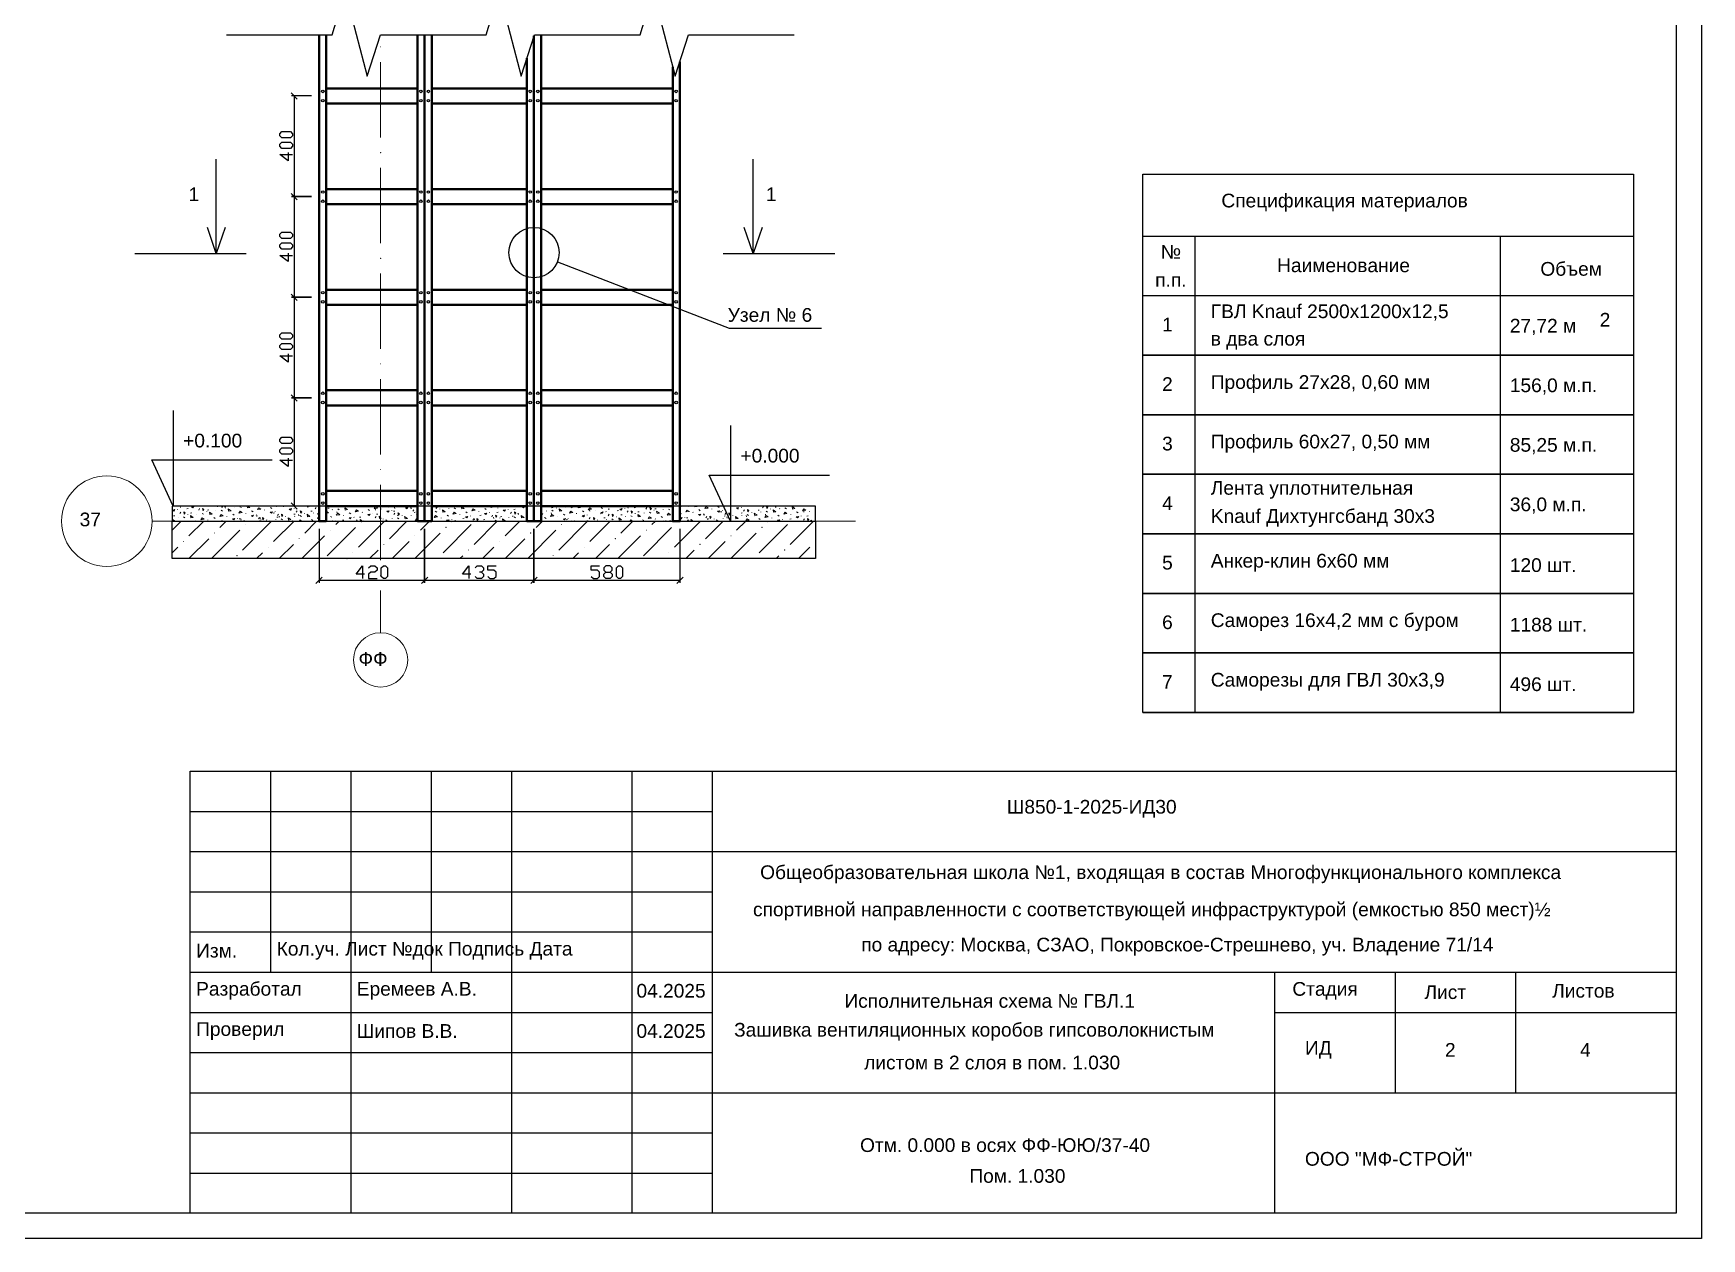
# Model space of a CAD drawing. Header units: millimetres. Extents: x 0 to 146, y 0 to 23.
# Drawn here: x 51.36 to 69.62, y 0.06 to 13.25 of the extents above; entities that cross this region are included whole.
import ezdxf

# ---------------------------------------------------------------- set-up
doc = ezdxf.new("R2010")
doc.units = ezdxf.units.MM
doc.layers.add('PDF _0', color=7, linetype='Continuous')
doc.layers.add('PDF _Текст', color=7, linetype='Continuous')
doc.layers.add('PDF _Оси-1', color=7, linetype='Continuous', true_color=0xaaaaaa)
doc.layers.add('PDF _Оси-3', color=7, linetype='Continuous', true_color=0x989898)
doc.styles.add('PDF ArialMT-Identity-H', font='arial.ttf')
doc.styles.add('PDF GOST Common-Identity-H', font='arial.ttf')

msp = doc.modelspace()

# ---------------------------------------------------------------- linework, layer by layer
at = {"layer": 'PDF _0', "lineweight": 25}
for points in [[(36.639, 23.385), (69.623, 23.385), (69.623, 0.063), (36.639, 0.063)], [(37.749, 23.108), (69.345, 23.108), (69.345, 0.341), (37.749, 0.341)], [(54.194, 12.131), (54.172, 12.108), (54.08, 12.108), (54.057, 12.131), (54.057, 12.154), (54.08, 12.177), (54.172, 12.177), (54.194, 12.154)], [(54.194, 12.016), (54.172, 11.993), (54.08, 11.993), (54.057, 12.016), (54.057, 12.039), (54.08, 12.062), (54.172, 12.062), (54.194, 12.039)], [(68.878, 5.82), (63.504, 5.82), (63.504, 11.713), (68.878, 11.713)], [(54.248, 11.431), (54.179, 11.5)], [(54.186, 11.466), (54.403, 11.466)], [(54.194, 11.03), (54.172, 11.007), (54.08, 11.007), (54.057, 11.03), (54.057, 11.053), (54.08, 11.076), (54.172, 11.076), (54.194, 11.053)], [(54.194, 10.915), (54.172, 10.892), (54.08, 10.892), (54.057, 10.915), (54.057, 10.938), (54.08, 10.961), (54.172, 10.961), (54.194, 10.938)], [(54.248, 10.33), (54.179, 10.399)], [(54.186, 10.365), (54.403, 10.365)], [(54.194, 9.929), (54.172, 9.906), (54.08, 9.906), (54.057, 9.929), (54.057, 9.952), (54.08, 9.975), (54.172, 9.975), (54.194, 9.952)], [(54.194, 9.814), (54.172, 9.791), (54.08, 9.791), (54.057, 9.814), (54.057, 9.837), (54.08, 9.86), (54.172, 9.86), (54.194, 9.837)], [(68.878, 9.73), (63.504, 9.73)], [(54.179, 9.298), (54.248, 9.229)], [(54.186, 9.263), (54.403, 9.263)], [(68.878, 9.078), (63.504, 9.078)], [(54.194, 8.786), (54.172, 8.763), (54.08, 8.763), (54.057, 8.786), (54.057, 8.809), (54.08, 8.832), (54.172, 8.832), (54.194, 8.809)], [(54.194, 8.671), (54.172, 8.649), (54.08, 8.649), (54.057, 8.671), (54.057, 8.694), (54.08, 8.717), (54.172, 8.717), (54.194, 8.694)], [(68.878, 8.427), (63.504, 8.427)], [(52.876, 7.914), (59.92, 7.914), (59.92, 8.08), (52.876, 8.08)], [(52.876, 7.914), (59.92, 7.914), (59.92, 7.505), (52.876, 7.505)], [(55.642, 7.24), (55.642, 7.832)], [(56.839, 7.24), (56.839, 7.832)], [(68.878, 7.775), (63.504, 7.775)], [(55.19, 7.287), (55.167, 7.31), (55.167, 7.402), (55.19, 7.425), (55.213, 7.425), (55.236, 7.402), (55.236, 7.31), (55.213, 7.287)], [(57.764, 7.287), (57.741, 7.31), (57.741, 7.402), (57.764, 7.425), (57.787, 7.425), (57.81, 7.402), (57.81, 7.31), (57.787, 7.287)], [(55.608, 7.233), (55.676, 7.302)], [(56.805, 7.233), (56.874, 7.302)], [(68.878, 7.123), (63.504, 7.123)], [(68.878, 6.472), (63.504, 6.472)], [(53.075, 5.178), (69.345, 5.178), (69.345, 0.341), (53.075, 0.341)]]:
    msp.add_lwpolyline(points, close=True, dxfattribs=at)
for points in [[(53.471, 13.236), (54.628, 13.236), (54.772, 13.708), (55.013, 12.783), (55.157, 13.236), (56.314, 13.236), (56.458, 13.708), (56.7, 12.783), (56.843, 13.236), (58.001, 13.236), (58.144, 13.708), (58.386, 12.783), (58.53, 13.236), (59.687, 13.236)], [(54.248, 12.533), (54.179, 12.601)], [(54.403, 12.567), (54.186, 12.567)], [(54.214, 12.567), (54.214, 11.466), (54.214, 10.365), (54.214, 9.263), (54.214, 8.08)], [(53.458, 11.126), (53.36, 10.843), (53.36, 11.875)], [(54.149, 11.947), (54.149, 11.856), (54.057, 11.925), (54.194, 11.925)], [(59.336, 11.126), (59.239, 10.843), (59.239, 11.875)], [(53.36, 10.843), (53.263, 11.126)], [(59.239, 10.843), (59.141, 11.126)], [(63.504, 11.033), (68.878, 11.033)], [(64.074, 11.033), (64.074, 5.82)], [(67.419, 11.033), (67.419, 5.82)], [(52.468, 10.843), (53.689, 10.843)], [(54.149, 10.846), (54.149, 10.755), (54.057, 10.823), (54.194, 10.823)], [(58.911, 10.843), (60.132, 10.843)], [(57.096, 10.753), (57.353, 10.654), (58.975, 10.025), (58.976, 10.025), (59.987, 10.025)], [(63.504, 10.382), (68.878, 10.382)], [(54.149, 9.745), (54.149, 9.653), (54.057, 9.722), (54.194, 9.722)], [(52.888, 9.126), (52.888, 8.08), (52.654, 8.584), (53.971, 8.584)], [(58.99, 8.961), (58.99, 7.914), (58.756, 8.419), (60.073, 8.419)], [(54.149, 8.603), (54.149, 8.511), (54.057, 8.58), (54.194, 8.58)], [(54.179, 8.114), (54.248, 8.045)], [(54.403, 8.08), (54.186, 8.08)], [(52.876, 7.814), (52.976, 7.914)], [(53.062, 7.753), (53.223, 7.914)], [(53.401, 7.845), (53.47, 7.914)], [(53.649, 7.598), (53.958, 7.907)], [(53.989, 7.691), (54.212, 7.914)], [(54.329, 7.784), (54.459, 7.914)], [(54.668, 7.876), (54.707, 7.914)], [(54.916, 7.629), (55.201, 7.914)], [(55.256, 7.722), (55.448, 7.914)], [(55.596, 7.814), (55.695, 7.914)], [(55.843, 7.567), (56.152, 7.876)], [(55.935, 7.907), (55.943, 7.914)], [(56.183, 7.66), (56.437, 7.914)], [(56.523, 7.753), (56.684, 7.914)], [(56.863, 7.845), (56.932, 7.914)], [(57.11, 7.598), (57.419, 7.907)], [(57.45, 7.691), (57.673, 7.914)], [(57.79, 7.784), (57.92, 7.914)], [(58.13, 7.876), (58.168, 7.914)], [(58.377, 7.629), (58.662, 7.914)], [(58.717, 7.722), (58.909, 7.914)], [(59.057, 7.814), (59.157, 7.914)], [(59.304, 7.567), (59.613, 7.876)], [(59.397, 7.907), (59.404, 7.914)], [(59.644, 7.66), (59.898, 7.914)], [(53.061, 7.505), (53.278, 7.722)], [(53.309, 7.505), (53.618, 7.814)], [(54.297, 7.505), (54.545, 7.753)], [(54.486, 7.832), (54.486, 7.24)], [(54.576, 7.536), (54.885, 7.845)], [(55.286, 7.505), (55.472, 7.691)], [(55.533, 7.505), (55.812, 7.784)], [(56.522, 7.505), (56.739, 7.722)], [(56.77, 7.505), (57.079, 7.814)], [(57.758, 7.505), (58.006, 7.753)], [(58.037, 7.536), (58.346, 7.845)], [(58.436, 7.832), (58.436, 7.24)], [(58.747, 7.505), (58.933, 7.691)], [(58.994, 7.505), (59.273, 7.784)], [(52.876, 7.567), (52.938, 7.629)], [(53.802, 7.505), (53.865, 7.567)], [(54.05, 7.505), (54.205, 7.66)], [(54.791, 7.505), (54.792, 7.505)], [(55.039, 7.505), (55.132, 7.598)], [(56.027, 7.505), (56.059, 7.536)], [(56.275, 7.505), (56.399, 7.629)], [(57.264, 7.505), (57.326, 7.567)], [(57.511, 7.505), (57.666, 7.66)], [(58.252, 7.505), (58.253, 7.505)], [(58.5, 7.505), (58.593, 7.598)], [(59.489, 7.505), (59.52, 7.536)], [(59.736, 7.505), (59.86, 7.629)], [(54.983, 7.333), (54.892, 7.333), (54.961, 7.425), (54.961, 7.287)], [(55.029, 7.402), (55.052, 7.425), (55.098, 7.425), (55.121, 7.402), (55.121, 7.379), (55.098, 7.356), (55.052, 7.356), (55.029, 7.333), (55.029, 7.287), (55.121, 7.287)], [(56.149, 7.333), (56.057, 7.333), (56.126, 7.425), (56.126, 7.287)], [(56.195, 7.402), (56.218, 7.425), (56.264, 7.425), (56.287, 7.402), (56.287, 7.379), (56.264, 7.356), (56.241, 7.356)], [(56.264, 7.356), (56.287, 7.333), (56.287, 7.31), (56.264, 7.287), (56.218, 7.287), (56.195, 7.31)], [(56.332, 7.31), (56.355, 7.287), (56.401, 7.287), (56.424, 7.31), (56.424, 7.356), (56.401, 7.379), (56.332, 7.379), (56.332, 7.425), (56.424, 7.425)], [(57.466, 7.31), (57.489, 7.287), (57.535, 7.287), (57.558, 7.31), (57.558, 7.356), (57.535, 7.379), (57.466, 7.379), (57.466, 7.425), (57.558, 7.425)], [(57.672, 7.356), (57.695, 7.333), (57.695, 7.31), (57.672, 7.287), (57.626, 7.287), (57.603, 7.31), (57.603, 7.333), (57.626, 7.356), (57.672, 7.356), (57.695, 7.379), (57.695, 7.402), (57.672, 7.425), (57.626, 7.425), (57.603, 7.402), (57.603, 7.379), (57.626, 7.356)], [(54.52, 7.302), (54.451, 7.233)], [(54.486, 7.268), (55.642, 7.268), (56.839, 7.268), (58.436, 7.268)], [(58.402, 7.233), (58.471, 7.302)], [(63.504, 5.82), (68.878, 5.82)], [(53.954, 5.178), (53.954, 2.979)], [(54.834, 5.178), (54.834, 0.341)], [(55.713, 5.178), (55.713, 2.979)], [(56.593, 5.178), (56.593, 0.341)], [(57.912, 5.178), (57.912, 0.341)], [(58.791, 5.178), (58.791, 0.341)], [(53.075, 4.738), (58.791, 4.738)], [(53.075, 4.298), (69.345, 4.298)], [(53.075, 3.859), (58.791, 3.859)], [(53.075, 3.419), (58.791, 3.419)], [(53.075, 2.979), (69.345, 2.979)], [(64.948, 2.979), (64.948, 0.341)], [(66.267, 2.979), (66.267, 1.66)], [(67.586, 2.979), (67.586, 1.66)], [(53.075, 2.539), (58.791, 2.539)], [(64.948, 2.539), (69.345, 2.539)], [(53.075, 2.1), (58.791, 2.1)], [(53.075, 1.66), (69.345, 1.66)], [(53.075, 1.22), (58.791, 1.22)], [(53.075, 0.78), (58.791, 0.78)]]:
    msp.add_lwpolyline(points, dxfattribs=at)
at = {"layer": 'PDF _0', "color": 1, "lineweight": 40}
for points in [[(54.486, 13.236), (54.486, 7.914), (54.563, 7.914), (54.563, 13.236)], [(55.565, 13.236), (55.565, 7.914), (55.719, 7.914), (55.719, 13.236)], [(55.642, 7.914), (55.642, 13.236)], [(56.762, 12.981), (56.762, 7.914), (56.917, 7.914), (56.917, 13.236)], [(56.839, 7.914), (56.839, 13.224)], [(58.359, 12.886), (58.359, 7.914), (58.436, 7.914), (58.436, 12.941)]]:
    msp.add_lwpolyline(points, dxfattribs=at)
at = {"layer": 'PDF _0', "color": 5, "lineweight": 40}
for points in [[(54.563, 12.65), (55.565, 12.65)], [(55.719, 12.65), (56.762, 12.65)], [(56.917, 12.65), (58.359, 12.65)], [(54.563, 12.484), (55.565, 12.484)], [(55.719, 12.484), (56.762, 12.484)], [(56.917, 12.484), (58.359, 12.484)], [(54.563, 11.548), (55.565, 11.548)], [(55.719, 11.548), (56.762, 11.548)], [(56.917, 11.548), (58.359, 11.548)], [(54.563, 11.383), (55.565, 11.383)], [(55.719, 11.383), (56.762, 11.383)], [(56.917, 11.383), (58.359, 11.383)], [(54.563, 10.447), (55.565, 10.447)], [(55.719, 10.447), (56.762, 10.447)], [(56.917, 10.447), (58.359, 10.447)], [(54.563, 10.282), (55.565, 10.282)], [(55.719, 10.282), (56.762, 10.282)], [(56.917, 10.282), (58.359, 10.282)], [(54.563, 9.346), (55.565, 9.346)], [(55.719, 9.346), (56.762, 9.346)], [(56.917, 9.346), (58.359, 9.346)], [(54.563, 9.181), (55.565, 9.181)], [(55.719, 9.181), (56.762, 9.181)], [(56.917, 9.181), (58.359, 9.181)], [(54.563, 8.245), (55.565, 8.245)], [(55.719, 8.245), (56.762, 8.245)], [(56.917, 8.245), (58.359, 8.245)], [(54.563, 8.08), (55.565, 8.08)], [(55.719, 8.08), (56.762, 8.08)], [(56.917, 8.08), (58.359, 8.08)]]:
    msp.add_lwpolyline(points, dxfattribs=at)
at = {"layer": 'PDF _0', "lineweight": 15}
for points in [[(52.881, 8.035), (52.907, 8.04), (52.897, 8.025)], [(53.088, 8.072), (53.114, 8.076), (53.103, 8.061)], [(53.491, 8.05), (53.496, 8.024), (53.522, 8.028)], [(53.828, 8.061), (53.813, 8.04), (53.849, 8.046)], [(54.157, 8.047), (54.183, 8.052), (54.173, 8.036)], [(54.767, 8.061), (54.772, 8.036), (54.798, 8.04)], [(54.897, 8.037), (54.882, 8.015), (54.918, 8.022)], [(55.763, 8.077), (55.778, 8.067), (55.768, 8.051)], [(56.043, 8.073), (56.048, 8.048), (56.074, 8.052)], [(56.173, 8.049), (56.158, 8.027), (56.194, 8.034)], [(56.709, 8.071), (56.735, 8.076), (56.725, 8.06)], [(57.113, 8.049), (57.117, 8.023), (57.143, 8.028)], [(59.665, 8.073), (59.669, 8.047), (59.695, 8.052)], [(53.004, 8.017), (53.02, 8.006), (53.009, 7.991)], [(53.078, 7.977), (53.083, 7.951), (53.109, 7.955)], [(53.208, 7.952), (53.193, 7.93), (53.229, 7.937)], [(53.285, 8.013), (53.289, 7.987), (53.315, 7.992)], [(53.414, 7.988), (53.399, 7.967), (53.436, 7.973)], [(53.538, 7.938), (53.563, 7.942), (53.553, 7.927)], [(53.621, 8.025), (53.606, 8.003), (53.643, 8.01)], [(53.744, 7.974), (53.77, 7.979), (53.759, 7.964)], [(53.867, 7.956), (53.882, 7.945), (53.872, 7.93)], [(54.074, 7.992), (54.089, 7.982), (54.078, 7.967)], [(54.148, 7.952), (54.152, 7.926), (54.178, 7.931)], [(54.28, 8.029), (54.296, 8.018), (54.285, 8.003)], [(54.354, 7.989), (54.359, 7.963), (54.384, 7.967)], [(54.69, 8), (54.675, 7.979), (54.712, 7.985)], [(55.227, 8.023), (55.253, 8.027), (55.242, 8.012)], [(55.35, 8.004), (55.365, 7.994), (55.354, 7.979)], [(55.423, 7.964), (55.428, 7.938), (55.454, 7.943)], [(55.76, 7.976), (55.745, 7.954), (55.781, 7.961)], [(55.883, 7.925), (55.909, 7.93), (55.898, 7.915)], [(55.966, 8.012), (55.951, 7.991), (55.988, 7.997)], [(56.213, 7.944), (56.228, 7.933), (56.217, 7.918)], [(56.296, 7.998), (56.322, 8.003), (56.311, 7.988)], [(56.626, 8.016), (56.641, 8.006), (56.63, 7.991)], [(56.699, 7.976), (56.704, 7.95), (56.73, 7.955)], [(57.159, 7.937), (57.185, 7.942), (57.174, 7.927)], [(57.769, 7.952), (57.773, 7.926), (57.799, 7.93)], [(57.975, 7.988), (57.98, 7.962), (58.006, 7.967)], [(58.182, 8.025), (58.187, 7.999), (58.212, 8.003)], [(59.045, 7.964), (59.049, 7.938), (59.075, 7.942)], [(59.174, 7.939), (59.159, 7.917), (59.196, 7.924)], [(59.251, 8), (59.256, 7.974), (59.282, 7.979)], [(59.458, 8.037), (59.463, 8.011), (59.488, 8.015)]]:
    msp.add_lwpolyline(points, close=True, dxfattribs=at)
for points in [[(52.9, 8.078), (52.899, 8.08)], [(52.937, 8.042), (52.936, 8.045)], [(52.97, 8.064), (52.967, 8.077)], [(53.039, 8.05), (53.052, 8.052)], [(53.143, 8.078), (53.143, 8.08)], [(53.168, 8.036), (53.178, 8.051)], [(53.226, 8.043), (53.216, 8.028), (53.211, 8.053), (53.226, 8.043)], [(53.265, 8.036), (53.278, 8.038)], [(53.374, 8.072), (53.379, 8.08)], [(53.432, 8.08), (53.433, 8.079), (53.422, 8.064), (53.419, 8.08)], [(53.451, 8.069), (53.464, 8.071)], [(53.463, 8.058), (53.463, 8.061)], [(53.562, 8.062), (53.562, 8.065)], [(53.636, 8.062), (53.62, 8.072)], [(53.699, 8.08), (53.702, 8.06), (53.728, 8.065), (53.707, 8.08)], [(53.97, 8.054), (53.955, 8.065)], [(54.022, 8.08), (54.019, 8.076), (54.039, 8.08)], [(54.097, 8.07), (54.096, 8.073)], [(54.17, 8.036), (54.183, 8.038)], [(54.213, 8.054), (54.212, 8.057)], [(54.356, 8.069), (54.369, 8.071)], [(54.37, 8.08), (54.379, 8.073), (54.384, 8.08)], [(54.444, 8.048), (54.454, 8.063)], [(54.582, 8.055), (54.595, 8.058)], [(54.632, 8.038), (54.631, 8.041)], [(54.705, 8.037), (54.69, 8.048)], [(54.701, 8.08), (54.698, 8.076), (54.698, 8.08)], [(54.739, 8.07), (54.739, 8.073)], [(54.838, 8.074), (54.838, 8.077)], [(54.912, 8.074), (54.903, 8.08)], [(54.977, 8.08), (54.978, 8.072), (55.004, 8.077), (55, 8.08)], [(55.039, 8.03), (55.024, 8.04)], [(55.125, 8.058), (55.104, 8.073), (55.089, 8.052), (55.125, 8.058)], [(55.105, 8.036), (55.102, 8.049)], [(55.166, 8.045), (55.166, 8.049)], [(55.246, 8.066), (55.231, 8.077)], [(55.315, 8.052), (55.313, 8.064)], [(55.449, 8.048), (55.433, 8.059), (55.459, 8.064), (55.449, 8.048)], [(55.487, 8.055), (55.5, 8.058)], [(55.489, 8.066), (55.488, 8.069)], [(55.513, 8.023), (55.524, 8.038)], [(55.525, 8.067), (55.523, 8.08)], [(55.565, 8.021), (55.561, 8.015), (55.556, 8.041), (55.565, 8.035)], [(55.719, 8.043), (55.726, 8.044)], [(55.72, 8.06), (55.73, 8.075)], [(55.809, 8.045), (55.808, 8.049)], [(55.837, 8.037), (55.841, 8.011), (55.867, 8.016), (55.837, 8.037)], [(55.899, 8.075), (55.912, 8.077)], [(55.908, 8.05), (55.907, 8.053)], [(55.981, 8.049), (55.966, 8.06)], [(56.315, 8.042), (56.3, 8.052)], [(56.376, 8.08), (56.365, 8.064), (56.401, 8.07), (56.387, 8.08)], [(56.442, 8.057), (56.442, 8.06)], [(56.529, 8.039), (56.518, 8.024), (56.503, 8.035), (56.529, 8.039)], [(56.522, 8.078), (56.519, 8.08)], [(56.558, 8.041), (56.558, 8.044)], [(56.619, 8.042), (56.632, 8.044)], [(56.995, 8.072), (57.001, 8.08)], [(57.031, 8.061), (57.044, 8.063)], [(57.054, 8.079), (57.044, 8.063), (57.041, 8.08)], [(57.054, 8.079), (57.053, 8.08)], [(57.085, 8.057), (57.084, 8.061)], [(57.184, 8.062), (57.183, 8.065)], [(57.257, 8.061), (57.242, 8.072)], [(57.32, 8.08), (57.324, 8.06), (57.35, 8.064)], [(57.35, 8.064), (57.328, 8.08)], [(57.434, 8.039), (57.47, 8.046), (57.449, 8.061), (57.434, 8.039)], [(57.591, 8.053), (57.576, 8.064)], [(57.643, 8.08), (57.64, 8.076), (57.664, 8.08)], [(57.66, 8.039), (57.658, 8.052)], [(57.718, 8.069), (57.718, 8.072)], [(57.794, 8.036), (57.779, 8.047), (57.805, 8.051), (57.794, 8.036)], [(57.834, 8.053), (57.834, 8.056)], [(57.87, 8.055), (57.868, 8.068)], [(57.936, 8.061), (57.949, 8.063)], [(57.99, 8.08), (58, 8.072), (58.005, 8.08)], [(58.065, 8.047), (58.075, 8.062)], [(58.081, 8.071), (58.079, 8.08)], [(58.113, 8.039), (58.108, 8.065), (58.124, 8.054), (58.113, 8.039)], [(58.162, 8.048), (58.175, 8.05)], [(58.253, 8.037), (58.252, 8.04)], [(58.326, 8.037), (58.311, 8.047)], [(58.322, 8.08), (58.319, 8.075), (58.319, 8.08)], [(58.46, 8.073), (58.459, 8.077)], [(58.533, 8.073), (58.524, 8.08)], [(58.598, 8.08), (58.6, 8.072), (58.626, 8.076), (58.621, 8.08)], [(58.66, 8.029), (58.645, 8.04)], [(58.71, 8.051), (58.746, 8.057), (58.725, 8.073), (58.71, 8.051)], [(58.788, 8.045), (58.787, 8.048)], [(58.867, 8.065), (58.852, 8.076)], [(59.07, 8.048), (59.055, 8.059), (59.08, 8.063), (59.07, 8.048)], [(59.067, 8.048), (59.08, 8.05)], [(59.11, 8.065), (59.11, 8.068)], [(59.134, 8.023), (59.145, 8.038)], [(59.182, 8.015), (59.178, 8.04), (59.193, 8.03)], [(59.341, 8.059), (59.351, 8.074)], [(59.389, 8.051), (59.384, 8.077)], [(59.389, 8.051), (59.399, 8.066), (59.384, 8.077)], [(59.43, 8.045), (59.429, 8.048)], [(59.479, 8.067), (59.492, 8.069)], [(59.529, 8.049), (59.528, 8.052)], [(59.602, 8.049), (59.587, 8.059)], [(59.794, 8.048), (59.779, 8.027), (59.816, 8.033), (59.794, 8.048)], [(52.876, 7.914), (52.902, 7.919), (52.876, 7.937)], [(52.893, 7.971), (52.906, 7.973)], [(52.943, 7.953), (52.942, 7.956)], [(52.961, 7.999), (52.972, 8.014)], [(53.016, 7.952), (53.001, 7.963)], [(53.001, 7.914), (53.001, 7.915), (53.003, 7.914)], [(53.05, 7.985), (53.049, 7.988)], [(53.079, 8.003), (53.092, 8.006)], [(53.135, 7.914), (53.128, 7.919)], [(53.149, 7.989), (53.149, 7.992)], [(53.222, 7.989), (53.207, 7.999)], [(53.257, 8.021), (53.256, 8.025)], [(53.27, 7.924), (53.27, 7.927)], [(53.35, 7.945), (53.335, 7.955)], [(53.356, 8.026), (53.355, 8.029)], [(53.429, 8.025), (53.414, 8.036)], [(53.422, 7.914), (53.421, 7.923)], [(53.477, 7.96), (53.476, 7.964)], [(53.557, 7.981), (53.541, 7.992)], [(53.593, 7.944), (53.593, 7.948)], [(53.612, 7.938), (53.625, 7.94)], [(53.626, 7.914), (53.628, 7.917)], [(53.633, 7.925), (53.631, 7.938)], [(53.662, 7.914), (53.661, 7.92), (53.668, 7.914)], [(53.684, 7.997), (53.683, 8)], [(53.763, 8.018), (53.748, 8.028)], [(53.798, 7.97), (53.811, 7.973)], [(53.8, 7.981), (53.799, 7.984)], [(53.824, 7.938), (53.834, 7.954)], [(53.838, 7.924), (53.851, 7.927)], [(53.843, 7.941), (53.841, 7.954)], [(53.89, 8.033), (53.89, 8.037)], [(53.913, 7.924), (53.912, 7.927)], [(53.941, 7.914), (53.941, 7.916), (53.943, 7.914)], [(53.977, 8.015), (53.966, 8), (53.951, 8.011), (53.977, 8.015)], [(53.984, 8.003), (53.997, 8.006)], [(54.006, 8.017), (54.006, 8.02)], [(54.012, 7.928), (54.011, 7.932)], [(54.024, 7.957), (54.037, 7.959)], [(54.03, 7.975), (54.041, 7.99)], [(54.053, 7.957), (54.051, 7.97)], [(54.085, 7.928), (54.07, 7.939)], [(54.119, 7.961), (54.119, 7.964)], [(54.21, 7.99), (54.223, 7.992)], [(54.219, 7.965), (54.218, 7.968)], [(54.237, 8.011), (54.248, 8.026)], [(54.264, 7.973), (54.261, 7.986)], [(54.268, 7.914), (54.277, 7.927), (54.296, 7.914)], [(54.292, 7.964), (54.277, 7.975)], [(54.326, 7.997), (54.325, 8)], [(54.396, 8.023), (54.409, 8.025)], [(54.419, 7.92), (54.404, 7.931)], [(54.425, 8.001), (54.425, 8.004)], [(54.486, 7.962), (54.484, 7.964), (54.469, 7.942), (54.486, 7.945)], [(54.474, 7.988), (54.472, 8.001)], [(54.486, 8.01), (54.483, 8.011)], [(54.563, 8.013), (54.565, 7.999), (54.591, 8.004), (54.563, 8.024)], [(54.626, 7.957), (54.611, 7.967)], [(54.613, 7.914), (54.633, 7.918), (54.63, 7.914)], [(54.662, 7.92), (54.662, 7.923)], [(54.684, 8.004), (54.682, 8.017)], [(54.744, 7.924), (54.756, 7.926)], [(54.753, 7.972), (54.752, 7.976)], [(54.829, 7.939), (54.814, 7.95), (54.839, 7.954), (54.829, 7.939)], [(54.833, 7.993), (54.817, 8.004)], [(54.869, 7.956), (54.868, 7.959)], [(54.894, 8.02), (54.892, 8.033)], [(54.893, 7.914), (54.904, 7.929)], [(54.929, 7.957), (54.942, 7.959)], [(54.94, 7.914), (54.937, 7.932), (54.952, 7.921), (54.947, 7.914)], [(54.96, 8.009), (54.959, 8.012)], [(55.035, 7.976), (55.02, 7.986), (55.046, 7.991), (55.035, 7.976)], [(55.076, 7.993), (55.075, 7.996)], [(55.1, 7.95), (55.11, 7.966)], [(55.115, 7.99), (55.128, 7.992)], [(55.158, 7.957), (55.148, 7.942), (55.143, 7.968), (55.158, 7.957)], [(55.156, 7.944), (55.16, 7.944), (55.168, 7.946)], [(55.189, 7.936), (55.188, 7.939)], [(55.219, 7.914), (55.217, 7.928), (55.236, 7.914)], [(55.282, 8.029), (55.282, 8.032)], [(55.288, 7.94), (55.287, 7.943)], [(55.301, 8.023), (55.314, 8.025)], [(55.306, 7.987), (55.317, 8.002)], [(55.341, 7.976), (55.354, 7.979)], [(55.361, 7.94), (55.346, 7.951)], [(55.395, 7.973), (55.395, 7.976)], [(55.494, 7.977), (55.494, 7.98)], [(55.527, 8.009), (55.54, 8.011)], [(55.565, 7.931), (55.553, 7.939), (55.538, 7.918), (55.565, 7.923)], [(55.565, 7.978), (55.553, 7.987)], [(55.774, 8.013), (55.759, 8.023)], [(55.822, 7.948), (55.822, 7.951)], [(55.902, 7.969), (55.887, 7.979)], [(55.938, 7.932), (55.938, 7.935)], [(55.978, 7.914), (55.976, 7.926)], [(56.029, 7.984), (56.028, 7.988)], [(56.061, 7.943), (56.074, 7.946)], [(56.115, 7.966), (56.105, 7.951), (56.09, 7.962), (56.115, 7.966)], [(56.109, 8.005), (56.093, 8.016)], [(56.145, 7.968), (56.144, 7.971)], [(56.169, 7.926), (56.18, 7.941)], [(56.189, 7.929), (56.186, 7.942)], [(56.236, 8.021), (56.235, 8.024)], [(56.247, 7.976), (56.26, 7.978)], [(56.258, 7.914), (56.258, 7.915)], [(56.287, 7.93), (56.3, 7.932)], [(56.352, 8.005), (56.351, 8.008)], [(56.357, 7.916), (56.357, 7.919)], [(56.376, 7.962), (56.386, 7.978)], [(56.399, 7.944), (56.397, 7.957)], [(56.431, 7.915), (56.415, 7.926)], [(56.424, 7.954), (56.419, 7.98), (56.434, 7.969)], [(56.424, 7.954), (56.434, 7.969)], [(56.433, 8.009), (56.446, 8.011)], [(56.465, 7.948), (56.464, 7.951)], [(56.473, 7.963), (56.486, 7.965)], [(56.497, 7.914), (56.493, 7.94), (56.523, 7.918)], [(56.5, 7.914), (56.523, 7.918)], [(56.564, 7.952), (56.563, 7.955)], [(56.582, 7.999), (56.593, 8.014)], [(56.609, 7.96), (56.607, 7.973)], [(56.637, 7.952), (56.622, 7.962)], [(56.622, 7.914), (56.623, 7.915), (56.623, 7.914)], [(56.659, 7.996), (56.672, 7.998)], [(56.671, 7.985), (56.671, 7.988)], [(56.755, 7.914), (56.75, 7.918)], [(56.936, 7.991), (56.917, 8.005)], [(56.917, 7.988), (56.936, 7.991)], [(56.971, 7.944), (56.956, 7.955)], [(56.977, 8.025), (56.976, 8.028)], [(57.021, 7.966), (57.057, 7.973), (57.036, 7.988), (57.021, 7.966)], [(57.03, 7.992), (57.027, 8.005)], [(57.05, 8.025), (57.035, 8.035)], [(57.098, 7.96), (57.098, 7.963)], [(57.178, 7.981), (57.163, 7.991)], [(57.192, 7.93), (57.205, 7.932)], [(57.214, 7.944), (57.214, 7.947)], [(57.242, 8.024), (57.227, 8.003), (57.264, 8.009), (57.242, 8.024)], [(57.24, 8.008), (57.237, 8.02)], [(57.248, 7.914), (57.249, 7.917)], [(57.283, 7.914), (57.282, 7.919), (57.289, 7.914)], [(57.305, 7.996), (57.304, 8)], [(57.381, 7.963), (57.366, 7.974), (57.391, 7.978)], [(57.385, 8.017), (57.369, 8.028)], [(57.378, 7.963), (57.391, 7.965)], [(57.381, 7.963), (57.391, 7.978)], [(57.418, 7.916), (57.431, 7.919)], [(57.421, 7.98), (57.42, 7.983)], [(57.445, 7.938), (57.456, 7.953)], [(57.45, 8.023), (57.448, 8.036)], [(57.504, 7.945), (57.493, 7.93), (57.489, 7.956), (57.504, 7.945)], [(57.512, 8.033), (57.511, 8.036)], [(57.534, 7.924), (57.534, 7.927)], [(57.562, 7.914), (57.562, 7.915), (57.563, 7.914)], [(57.564, 7.995), (57.577, 7.998)], [(57.598, 8.015), (57.587, 8), (57.572, 8.01), (57.598, 8.015)], [(57.604, 7.949), (57.617, 7.952)], [(57.628, 8.017), (57.627, 8.02)], [(57.633, 7.928), (57.633, 7.931)], [(57.652, 7.974), (57.662, 7.989)], [(57.707, 7.927), (57.691, 7.938)], [(57.7, 7.966), (57.695, 7.992), (57.71, 7.981), (57.7, 7.966)], [(57.741, 7.96), (57.74, 7.963)], [(57.75, 8.028), (57.763, 8.031)], [(57.79, 7.982), (57.803, 7.984)], [(57.84, 7.964), (57.839, 7.967)], [(57.858, 8.011), (57.869, 8.026)], [(57.89, 7.914), (57.899, 7.927), (57.916, 7.914)], [(57.913, 7.964), (57.898, 7.974)], [(57.906, 8.003), (57.902, 8.028), (57.917, 8.018)], [(57.906, 8.003), (57.917, 8.018)], [(57.947, 7.996), (57.947, 8)], [(57.976, 8.015), (57.989, 8.017)], [(58.041, 7.92), (58.026, 7.93)], [(58.046, 8.001), (58.046, 8.004)], [(58.105, 7.963), (58.09, 7.942), (58.127, 7.948), (58.105, 7.963)], [(58.12, 8), (58.105, 8.011)], [(58.154, 8.033), (58.153, 8.036)], [(58.168, 7.935), (58.167, 7.939)], [(58.247, 7.956), (58.232, 7.967)], [(58.237, 7.914), (58.254, 7.917), (58.252, 7.914)], [(58.284, 7.919), (58.283, 7.923)], [(58.297, 7.978), (58.333, 7.985), (58.312, 8), (58.297, 7.978)], [(58.324, 7.916), (58.336, 7.919)], [(58.436, 7.95), (58.461, 7.954)], [(58.436, 7.948), (58.45, 7.939), (58.461, 7.954)], [(58.454, 7.993), (58.439, 8.003)], [(58.49, 7.956), (58.49, 7.959)], [(58.518, 8.036), (58.503, 8.015), (58.54, 8.021), (58.518, 8.036)], [(58.509, 7.949), (58.522, 7.951)], [(58.515, 7.914), (58.525, 7.929)], [(58.534, 7.916), (58.532, 7.929)], [(58.561, 7.914), (58.558, 7.931), (58.573, 7.92), (58.569, 7.914)], [(58.581, 8.008), (58.58, 8.012)], [(58.657, 7.975), (58.641, 7.986), (58.667, 7.99), (58.657, 7.975)], [(58.695, 7.982), (58.708, 7.984)], [(58.697, 7.992), (58.696, 7.995)], [(58.721, 7.95), (58.732, 7.965)], [(58.736, 7.936), (58.748, 7.938)], [(58.744, 7.932), (58.742, 7.945)], [(58.769, 7.942), (58.765, 7.968), (58.78, 7.957)], [(58.769, 7.942), (58.78, 7.957)], [(58.81, 7.936), (58.81, 7.939)], [(58.84, 7.914), (58.838, 7.927), (58.857, 7.914)], [(58.863, 8.012), (58.848, 8.022), (58.874, 8.027)], [(58.863, 8.012), (58.874, 8.027)], [(58.881, 8.015), (58.894, 8.017)], [(58.904, 8.029), (58.903, 8.032)], [(58.909, 7.94), (58.909, 7.943)], [(58.921, 7.969), (58.934, 7.971)], [(58.928, 7.986), (58.938, 8.001)], [(58.954, 7.948), (58.952, 7.961)], [(58.982, 7.939), (58.967, 7.95)], [(58.976, 7.978), (58.971, 8.004)], [(58.976, 7.978), (58.986, 7.993), (58.971, 8.004)], [(59.017, 7.972), (59.016, 7.975)], [(59.107, 8.001), (59.12, 8.004)], [(59.116, 7.976), (59.115, 7.979)], [(59.165, 7.963), (59.162, 7.976)], [(59.189, 7.976), (59.174, 7.986)], [(59.182, 8.015), (59.193, 8.03)], [(59.223, 8.008), (59.223, 8.012)], [(59.293, 8.034), (59.306, 8.036)], [(59.317, 7.932), (59.301, 7.942)], [(59.322, 8.013), (59.322, 8.016)], [(59.381, 7.975), (59.366, 7.954), (59.403, 7.96), (59.381, 7.975)], [(59.375, 7.979), (59.373, 7.992)], [(59.396, 8.012), (59.38, 8.023)], [(59.444, 7.947), (59.443, 7.951)], [(59.519, 7.914), (59.504, 7.925), (59.53, 7.929)], [(59.523, 7.968), (59.508, 7.979)], [(59.52, 7.914), (59.53, 7.929)], [(59.56, 7.931), (59.559, 7.935)], [(59.573, 7.99), (59.609, 7.997), (59.588, 8.012), (59.573, 7.99)], [(59.585, 7.995), (59.583, 8.008)], [(59.641, 7.936), (59.654, 7.938)], [(59.65, 7.984), (59.65, 7.987)], [(59.726, 7.951), (59.711, 7.961), (59.737, 7.966)], [(59.73, 8.005), (59.715, 8.015)], [(59.726, 7.951), (59.737, 7.966)], [(59.766, 7.968), (59.766, 7.971)], [(59.79, 7.925), (59.801, 7.941)], [(59.795, 8.011), (59.793, 8.024)], [(59.827, 7.968), (59.84, 7.971)], [(59.849, 7.932), (59.838, 7.917), (59.834, 7.943)], [(59.849, 7.932), (59.834, 7.943)], [(59.857, 8.02), (59.856, 8.024)], [(59.867, 7.922), (59.88, 7.925)], [(59.92, 7.996), (59.917, 7.998), (59.92, 7.998)]]:
    msp.add_lwpolyline(points, dxfattribs=at)
at = {"layer": 'PDF _0', "lineweight": 5}
for points in [[(53.68, 7.876), (53.682, 7.876), (53.682, 7.878), (53.68, 7.878)], [(54.947, 7.907), (54.949, 7.907), (54.949, 7.909), (54.947, 7.909)], [(57.141, 7.876), (57.143, 7.876), (57.143, 7.878), (57.141, 7.878)], [(58.408, 7.907), (58.41, 7.907), (58.41, 7.909), (58.408, 7.909)], [(53, 7.691), (53.002, 7.691), (53.002, 7.693), (53, 7.693)], [(53.34, 7.784), (53.342, 7.784), (53.342, 7.786), (53.34, 7.786)], [(54.267, 7.722), (54.269, 7.722), (54.269, 7.724), (54.267, 7.724)], [(54.607, 7.814), (54.609, 7.814), (54.609, 7.816), (54.607, 7.816)], [(55.534, 7.753), (55.536, 7.753), (55.536, 7.755), (55.534, 7.755)], [(55.874, 7.845), (55.876, 7.845), (55.876, 7.847), (55.874, 7.847)], [(56.461, 7.691), (56.463, 7.691), (56.463, 7.693), (56.461, 7.693)], [(56.801, 7.784), (56.803, 7.784), (56.803, 7.786), (56.801, 7.786)], [(57.728, 7.722), (57.73, 7.722), (57.73, 7.724), (57.728, 7.724)], [(58.068, 7.814), (58.07, 7.814), (58.07, 7.816), (58.068, 7.816)], [(58.995, 7.753), (58.997, 7.753), (58.997, 7.755), (58.995, 7.755)], [(59.335, 7.845), (59.337, 7.845), (59.337, 7.847), (59.335, 7.847)], [(53.587, 7.536), (53.589, 7.536), (53.589, 7.538), (53.587, 7.538)], [(53.927, 7.629), (53.929, 7.629), (53.929, 7.631), (53.927, 7.631)], [(54.854, 7.567), (54.856, 7.567), (54.856, 7.569), (54.854, 7.569)], [(55.194, 7.66), (55.196, 7.66), (55.196, 7.662), (55.194, 7.662)], [(55.781, 7.505), (55.783, 7.505), (55.783, 7.507), (55.781, 7.507)], [(56.121, 7.598), (56.123, 7.598), (56.123, 7.6), (56.121, 7.6)], [(57.048, 7.536), (57.05, 7.536), (57.05, 7.538), (57.048, 7.538)], [(57.388, 7.629), (57.39, 7.629), (57.39, 7.631), (57.388, 7.631)], [(58.315, 7.567), (58.317, 7.567), (58.317, 7.569), (58.315, 7.569)], [(58.655, 7.66), (58.657, 7.66), (58.657, 7.662), (58.655, 7.662)], [(59.242, 7.505), (59.244, 7.505), (59.244, 7.507), (59.242, 7.507)], [(59.582, 7.598), (59.584, 7.598), (59.584, 7.6), (59.582, 7.6)]]:
    msp.add_lwpolyline(points, close=True, dxfattribs=at)
at = {"layer": 'PDF _0', "lineweight": 25}
for centre, radius in [((54.527, 12.617), 0.0138), ((55.601, 12.617), 0.0138), ((55.683, 12.617), 0.0138), ((56.798, 12.617), 0.0138), ((56.881, 12.617), 0.0138), ((58.395, 12.617), 0.0138), ((54.527, 12.516), 0.0138), ((55.601, 12.516), 0.0138), ((55.683, 12.516), 0.0138), ((56.798, 12.516), 0.0138), ((56.881, 12.516), 0.0138), ((58.395, 12.516), 0.0138), ((54.527, 11.516), 0.0138), ((55.601, 11.516), 0.0138), ((55.683, 11.516), 0.0138), ((56.798, 11.516), 0.0138), ((56.881, 11.516), 0.0138), ((58.395, 11.516), 0.0138), ((54.527, 11.415), 0.0138), ((55.601, 11.415), 0.0138), ((55.683, 11.415), 0.0138), ((56.798, 11.415), 0.0138), ((56.881, 11.415), 0.0138), ((58.395, 11.415), 0.0138), ((56.839, 10.853), 0.275), ((54.527, 10.415), 0.0138), ((55.601, 10.415), 0.0138), ((55.683, 10.415), 0.0138), ((56.798, 10.415), 0.0138), ((56.881, 10.415), 0.0138), ((58.395, 10.415), 0.0138), ((54.527, 10.314), 0.0138), ((55.601, 10.314), 0.0138), ((55.683, 10.314), 0.0138), ((56.798, 10.314), 0.0138), ((56.881, 10.314), 0.0138), ((58.395, 10.314), 0.0138), ((54.527, 9.314), 0.0138), ((55.601, 9.314), 0.0138), ((55.683, 9.314), 0.0138), ((56.798, 9.314), 0.0138), ((56.881, 9.314), 0.0138), ((58.395, 9.314), 0.0138), ((54.527, 9.213), 0.0138), ((55.601, 9.213), 0.0138), ((55.683, 9.213), 0.0138), ((56.798, 9.213), 0.0138), ((56.881, 9.213), 0.0138), ((58.395, 9.213), 0.0138), ((54.527, 8.213), 0.0138), ((55.601, 8.213), 0.0138), ((55.683, 8.213), 0.0138), ((56.798, 8.213), 0.0138), ((56.881, 8.213), 0.0138), ((58.395, 8.213), 0.0138), ((54.527, 8.112), 0.0138), ((55.601, 8.112), 0.0138), ((55.683, 8.112), 0.0138), ((56.798, 8.112), 0.0138), ((56.881, 8.112), 0.0138), ((58.395, 8.112), 0.0138)]:
    msp.add_circle(centre, radius, dxfattribs=at)
at = {"layer": 'PDF _Оси-1', "lineweight": 20}
for centre, radius in [((52.162, 7.914), 0.496), ((55.16, 6.396), 0.297)]:
    msp.add_circle(centre, radius, dxfattribs=at)
at = {"layer": 'PDF _Оси-3', "lineweight": 5}
for points in [[(55.16, 13.103), (55.162, 13.103), (55.162, 13.105), (55.16, 13.105)], [(55.16, 11.946), (55.162, 11.946), (55.162, 11.948), (55.16, 11.948)], [(55.16, 10.79), (55.162, 10.79), (55.162, 10.792), (55.16, 10.792)], [(55.16, 9.634), (55.162, 9.634), (55.162, 9.636), (55.16, 9.636)], [(55.16, 8.478), (55.162, 8.478), (55.162, 8.48), (55.16, 8.48)], [(53.426, 7.914), (53.428, 7.914), (53.428, 7.916), (53.426, 7.916)], [(54.196, 7.914), (54.198, 7.914), (54.198, 7.916), (54.196, 7.916)], [(54.967, 7.914), (54.969, 7.914), (54.969, 7.916), (54.967, 7.916)], [(55.738, 7.914), (55.74, 7.914), (55.74, 7.916), (55.738, 7.916)], [(56.509, 7.914), (56.511, 7.914), (56.511, 7.916), (56.509, 7.916)], [(57.28, 7.914), (57.282, 7.914), (57.282, 7.916), (57.28, 7.916)], [(58.051, 7.914), (58.053, 7.914), (58.053, 7.916), (58.051, 7.916)], [(58.821, 7.914), (58.823, 7.914), (58.823, 7.916), (58.821, 7.916)], [(59.592, 7.914), (59.594, 7.914), (59.594, 7.916), (59.592, 7.916)], [(55.16, 7.321), (55.162, 7.321), (55.162, 7.323), (55.16, 7.323)]]:
    msp.add_lwpolyline(points, close=True, dxfattribs=at)
at = {"layer": 'PDF _Оси-3', "lineweight": 9}
for points in [[(55.16, 12.112), (55.16, 12.938)], [(55.16, 10.955), (55.16, 11.781)], [(55.16, 9.799), (55.16, 10.625)], [(55.16, 8.643), (55.16, 9.469)], [(55.16, 7.487), (55.16, 8.313)], [(55.16, 6.693), (55.16, 7.156)]]:
    msp.add_lwpolyline(points, dxfattribs=at)
at = {"layer": 'PDF _Оси-3', "lineweight": 13}
for points in [[(52.658, 7.914), (53.315, 7.914)], [(53.536, 7.914), (54.086, 7.914)], [(54.307, 7.914), (54.857, 7.914)], [(55.077, 7.914), (55.628, 7.914)], [(55.848, 7.914), (56.399, 7.914)], [(56.619, 7.914), (57.17, 7.914)], [(57.39, 7.914), (57.94, 7.914)], [(58.161, 7.914), (58.711, 7.914)], [(58.932, 7.914), (59.482, 7.914)], [(59.702, 7.914), (60.36, 7.914)]]:
    msp.add_lwpolyline(points, dxfattribs=at)

# ---------------------------------------------------------------- texts
at = {"layer": 'PDF _Текст', "char_height": 0.15, "attachment_point": 4, "style": 'PDF GOST Common-Identity-H'}
for s, insert in [('1', (53.058, 11.492)), ('1', (59.378, 11.492)), ('Спецификация материалов', (64.365, 11.4)), ('№', (63.7, 10.862)), ('Наименование', (64.975, 10.713)), ('п.п.', (63.64, 10.554)), ('Объем', (67.857, 10.674)), ('Узел № 6', (58.96, 10.17)), ('ГВЛ Knauf 2500х1200х12,5', (64.249, 10.197)), ('1', (63.716, 10.065)), ('27,72 м', (67.523, 10.039)), ('2', (68.507, 10.118)), ('в два слоя', (64.249, 9.889)), ('Профиль 27х28, 0,60 мм', (64.249, 9.414)), ('2', (63.716, 9.414)), ('156,0 м.п.', (67.523, 9.387)), ('+0.100', (52.998, 8.795)), ('3', (63.716, 8.762)), ('Профиль 60х27, 0,50 мм', (64.249, 8.763)), ('85,25 м.п.', (67.523, 8.735)), ('+0.000', (59.1, 8.63)), ('Лента уплотнительная', (64.249, 8.256)), ('4', (63.716, 8.11)), ('Knauf Дихтунгсбанд 30х3', (64.249, 7.948)), ('36,0 м.п.', (67.523, 8.084)), ('5', (63.716, 7.459)), ('Анкер‐клин 6х60 мм', (64.249, 7.459)), ('120 шт.', (67.523, 7.432)), ('6', (63.716, 6.807)), ('Саморез 16x4,2 мм с буром', (64.249, 6.808)), ('1188 шт.', (67.523, 6.78)), ('7', (63.715, 6.155)), ('Саморезы для ГВЛ 30x3,9', (64.249, 6.156)), ('496 шт.', (67.523, 6.129)), ('Ш850‐1‐2025‐ИД30', (62.016, 4.767)), ('Общеобразовательная школа №1, входящая в состав Многофункционального комплекса', (59.315, 4.05)), ('спортивной направленности с соответствующей инфраструктурой (емкостью 850 мест)½', (59.237, 3.643)), ('Изм.', (53.14, 3.213)), ('Кол.уч. Лист №док Подпись Дата', (54.022, 3.213)), ('по адресу: Москва, СЗАО, Покровское‐Стрешнево, уч. Владение 71/14', (60.422, 3.258)), ('Разработал', (53.14, 2.774)), ('Еремеев А.В.', (54.899, 2.774)), ('04.2025', (57.961, 2.774)), ('Стадия', (65.142, 2.774)), ('Лист', (66.589, 2.759)), ('Листов', (67.987, 2.774)), ('Исполнительная схема № ГВЛ.1', (60.238, 2.663)), ('Проверил', (53.14, 2.334)), ('Шипов В.В.', (54.899, 2.334)), ('04.2025', (57.961, 2.334)), ('Зашивка вентиляционных коробов гипсоволокнистым', (59.03, 2.326)), ('ИД', (65.28, 2.128)), ('2', (66.813, 2.128)), ('4', (68.292, 2.128)), ('листом в 2 слоя в пом. 1.030', (60.454, 1.989)), ('Отм. 0.000 в осях ФФ‐ЮЮ/37‐40', (60.409, 1.085)), ('ООО "МФ‐СТРОЙ"', (65.28, 0.935)), ('Пом. 1.030', (61.606, 0.748))]:
    msp.add_mtext(s, dxfattribs=dict(at, insert=insert))
at = {"layer": 'PDF _Текст', "color": 253, "true_color": 0xaaaaaa, "char_height": 0.15, "attachment_point": 4, "style": 'PDF ArialMT-Identity-H'}
for s, insert in [('37', (51.865, 7.932)), ('ФФ', (54.918, 6.406))]:
    msp.add_mtext(s, dxfattribs=dict(at, insert=insert))

doc.saveas('drawing.dxf')
